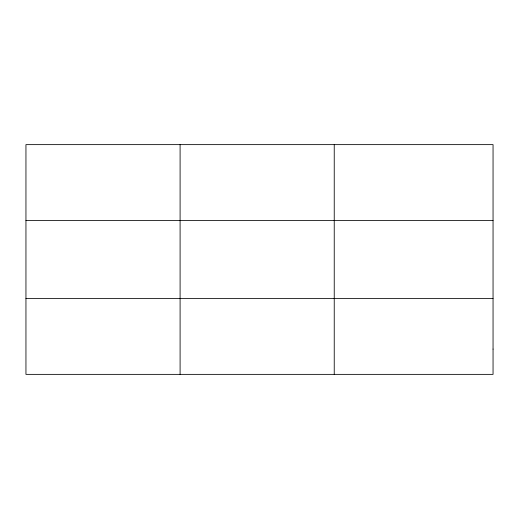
<?xml version="1.0" encoding="UTF-8"?>
<svg xmlns="http://www.w3.org/2000/svg" width="519" height="519" viewBox="0 0 519 519"><rect width="100%" height="100%" fill="white"/><g stroke="black" fill="none" stroke-linecap="round" stroke-linejoin="round"><path stroke-width="0.78" d="M180.093 144.632L180.093 374.368M334.236 144.632L334.236 374.368M25.95 220.445L493.05 220.445M25.95 298.555L493.05 298.555M493.05 349.099L493.05 374.368L25.95 374.368L25.95 144.632L493.05 144.632L493.05 349.099"/></g></svg>
